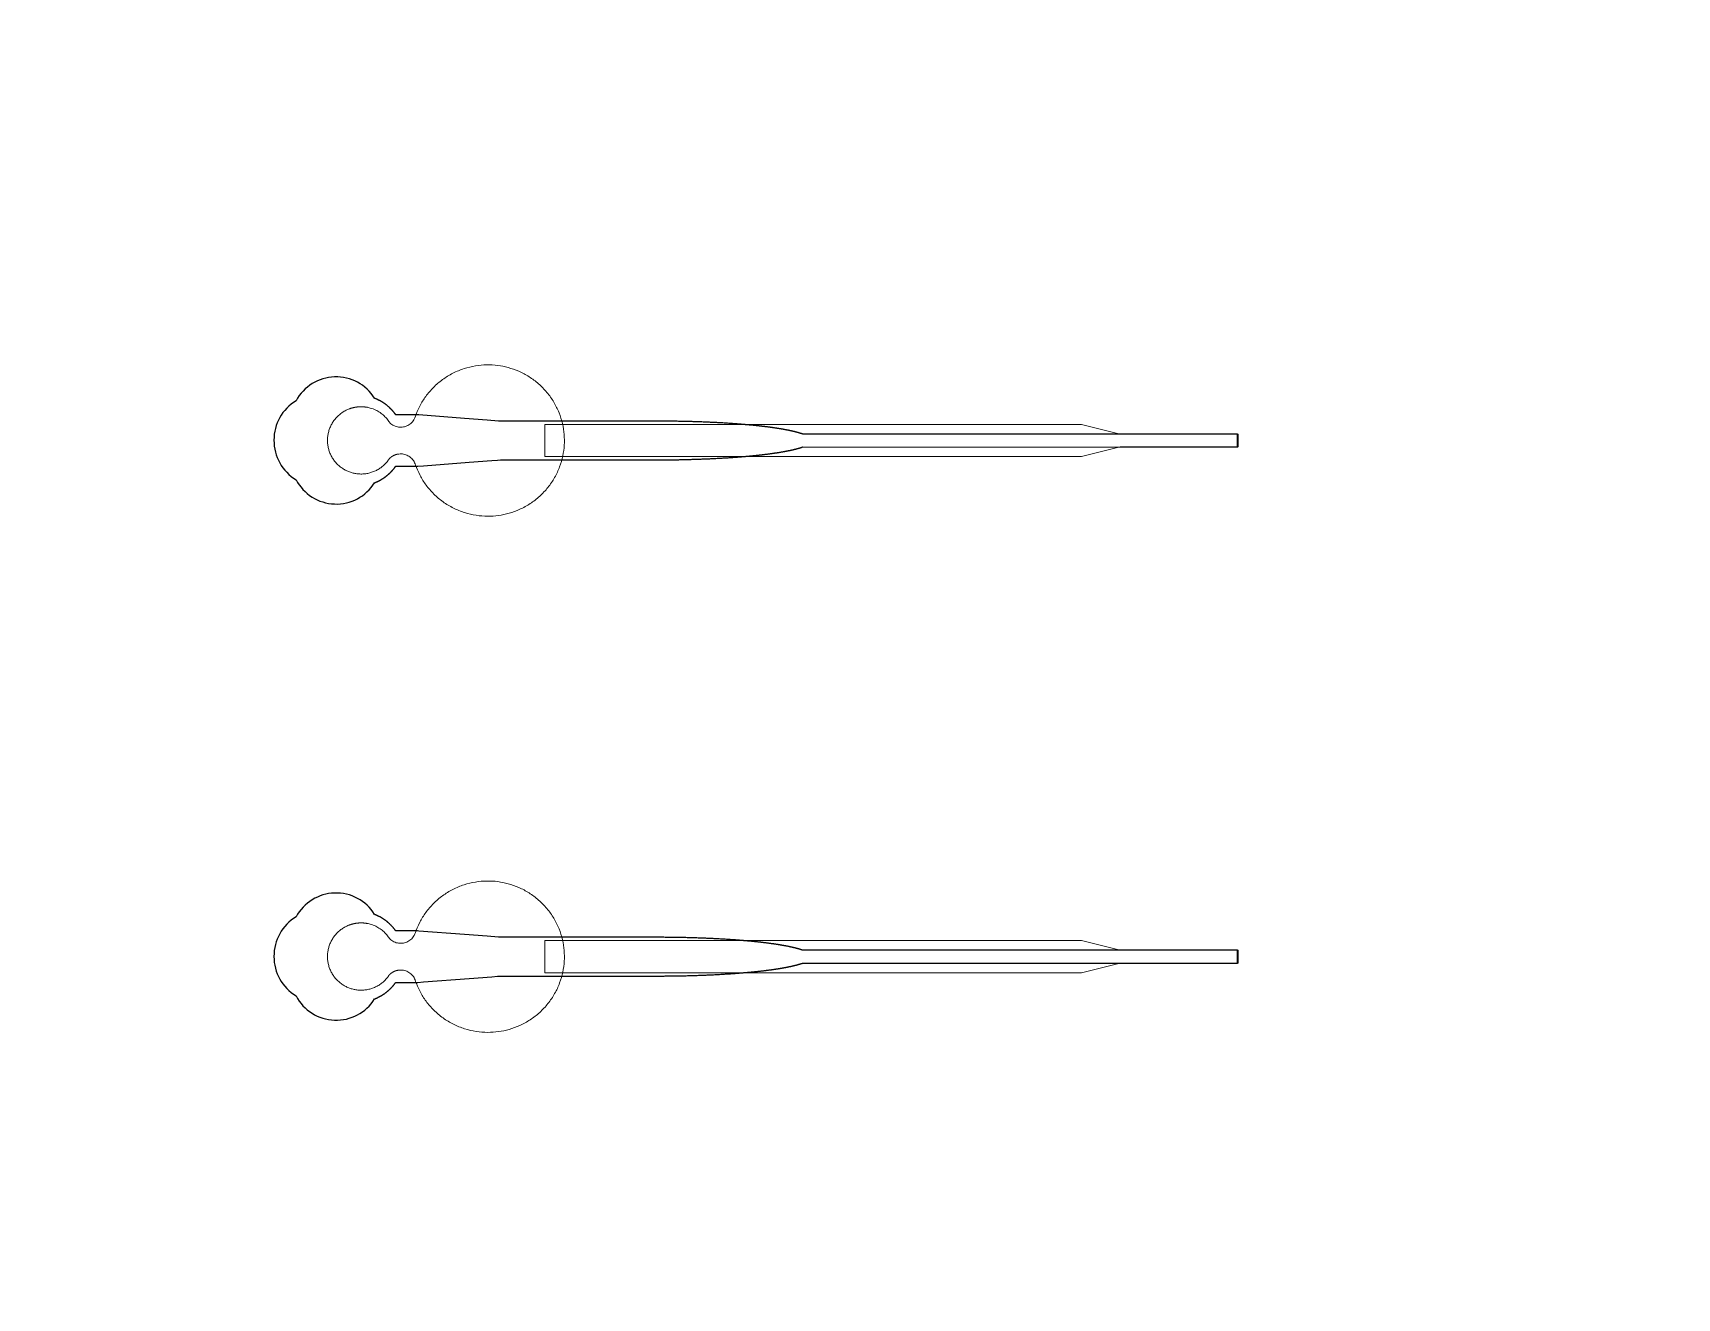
# Model space of a CAD drawing. Header units: inches. Extents: x -52997 to 52003, y -52254 to 52746.
# Drawn here: x -10919 to -4545, y -1513 to 3389 of the extents above; entities that cross this region are included whole.
import ezdxf

# ---------------------------------------------------------------- set-up
doc = ezdxf.new("R2010")
doc.units = ezdxf.units.IN
doc.header["$MEASUREMENT"] = 0
doc.layers.add('1', color=1, linetype='Continuous')
doc.layers.add('2', color=140, linetype='Continuous', lineweight=0)
doc.layers.add('3', color=90, linetype='Continuous', lineweight=0)

msp = doc.modelspace()

# ---------------------------------------------------------------- linework, layer by layer
at = {"layer": '1'}
for points in [[(-16283.4, -47485.7), (0, -47485.7), (16283.4, -47485.7, 5.999107)], [(-16250, -47285.7), (0, -47285.7), (16250, -47285.7, 5.986812)], [(-13685.8, -45485.7), (0, -45485.7), (13685.8, -45485.7, 6.794322)], [(-9594.4, 1646.4), (-9594, 1646.6), (-9593.2, 1646.9), (-9592.4, 1647.2), (-9591.5, 1647.6), (-9590.7, 1647.9), (-9589.8, 1648.2), (-9589, 1648.6), (-9588.1, 1649), (-9587.3, 1649.3), (-9586.4, 1649.7), (-9585.6, 1650.1), (-9584.7, 1650.5), (-9583.8, 1650.9), (-9583, 1651.3), (-9582.1, 1651.7), (-9581.3, 1652.1), (-9580.4, 1652.5), (-9579.6, 1652.9), (-9578.7, 1653.4), (-9577.8, 1653.8), (-9577, 1654.2), (-9576.1, 1654.7), (-9575.3, 1655.1), (-9574.4, 1655.6), (-9573.6, 1656.1), (-9572.7, 1656.5), (-9571.8, 1657), (-9571, 1657.5), (-9570.1, 1658), (-9569.3, 1658.5), (-9568.4, 1659), (-9567.6, 1659.5), (-9566.7, 1660), (-9565.9, 1660.5), (-9565, 1661), (-9564.2, 1661.6), (-9563.3, 1662.1), (-9562.5, 1662.7), (-9561.6, 1663.2), (-9560.8, 1663.8), (-9560, 1664.3), (-9559.1, 1664.9), (-9558.3, 1665.4), (-9557.4, 1666), (-9556.6, 1666.6), (-9555.8, 1667.2), (-9555, 1667.8), (-9554.1, 1668.4), (-9553.3, 1669), (-9552.5, 1669.6), (-9551.7, 1670.2), (-9550.9, 1670.8), (-9550.1, 1671.4), (-9549.2, 1672), (-9548.4, 1672.7), (-9547.6, 1673.3), (-9546.8, 1673.9), (-9546, 1674.6), (-9545.3, 1675.2), (-9544.5, 1675.9), (-9543.7, 1676.5), (-9542.9, 1677.2), (-9542.1, 1677.8), (-9541.4, 1678.5), (-9540.6, 1679.2), (-9539.8, 1679.9), (-9539.1, 1680.5), (-9538.3, 1681.2), (-9537.6, 1681.9), (-9536.8, 1682.6), (-9536.1, 1683.3), (-9535.3, 1684), (-9534.6, 1684.7), (-9533.9, 1685.4), (-9533.1, 1686.1), (-9532.4, 1686.8), (-9531.7, 1687.5), (-9531, 1688.3), (-9530.3, 1689), (-9529.6, 1689.7), (-9528.9, 1690.4), (-9528.2, 1691.2), (-9527.5, 1691.9), (-9526.8, 1692.6), (-9526.2, 1693.4), (-9525.5, 1694.1), (-9524.8, 1694.8), (-9524.2, 1695.6), (-9523.5, 1696.3), (-9522.9, 1697.1), (-9522.2, 1697.8), (-9521.6, 1698.6), (-9521, 1699.3), (-9520.4, 1700.1), (-9519.7, 1700.9), (-9519.1, 1701.6), (-9518.5, 1702.4), (-9517.9, 1703.1), (-9517.3, 1703.9), (-9516.8, 1704.7), (-9516.2, 1705.4), (-9515.6, 1706.2), (-9515, 1707), (-9514.5, 1707.7), (-9513.9, 1708.5), (-9513.4, 1709.3), (-9512.8, 1710), (-9469.3, 1710), (-9447.5, 1710), (-9436.6, 1710), (-9433.8, 1710), (-9432.5, 1710), (-9432.4, 1710), (-9432.4, 1710), (-9432.4, 1710), (-9432.4, 1710), (-9432.4, 1710.1), (-9432.3, 1710.1), (-9432, 1710.1), (-9431.3, 1710.1), (-9429.9, 1710.2), (-9427.1, 1710.5), (-9405, 1712.1), (-9228.4, 1725.7), (-9140.1, 1732.5), (-9118, 1734.2), (-9107, 1735), (-9106.6, 1735), (-9106.5, 1735), (-9106.5, 1735), (-9106.5, 1735), (-9106.4, 1735), (-9106, 1735), (-8845.5, 1735), (-8839.2, 1735), (-8826.6, 1735), (-8726.1, 1735), (-8525.1, 1735), (-8512.5, 1735), (-8506.3, 1735), (-8503.1, 1735), (-8501.5, 1735), (-8501.1, 1735), (-8501, 1735), (-8500.9, 1735), (-8500.8, 1735), (-8500.8, 1735), (-8500.8, 1735), (-8500.2, 1735), (-8495.6, 1735.1), (-8491, 1735.1), (-8486.4, 1735.1), (-8481.7, 1735.1), (-8477.1, 1735.1), (-8472.4, 1735.1), (-8467.8, 1735.2), (-8463.1, 1735.2), (-8458.4, 1735.2), (-8453.7, 1735.3), (-8449, 1735.3), (-8444.3, 1735.4), (-8439.5, 1735.4), (-8434.8, 1735.5), (-8430, 1735.6), (-8425.3, 1735.6), (-8420.5, 1735.7), (-8415.7, 1735.8), (-8411, 1735.9), (-8406.2, 1736), (-8401.4, 1736.1), (-8396.6, 1736.2), (-8391.8, 1736.3), (-8386.9, 1736.4), (-8382.1, 1736.5), (-8377.3, 1736.7), (-8372.5, 1736.8), (-8367.7, 1736.9), (-8362.8, 1737.1), (-8358, 1737.2), (-8353.2, 1737.4), (-8348.3, 1737.5), (-8343.5, 1737.7), (-8338.7, 1737.8), (-8333.8, 1738), (-8329, 1738.2), (-8324.2, 1738.4), (-8319.4, 1738.6), (-8314.5, 1738.8), (-8309.7, 1739), (-8304.9, 1739.2), (-8300.1, 1739.4), (-8295.3, 1739.6), (-8290.5, 1739.8), (-8285.7, 1740), (-8280.9, 1740.3), (-8276.1, 1740.5), (-8271.4, 1740.7), (-8266.6, 1741), (-8261.9, 1741.3), (-8257.1, 1741.5), (-8252.4, 1741.8), (-8247.7, 1742), (-8243, 1742.3), (-8238.3, 1742.6), (-8233.6, 1742.9), (-8228.9, 1743.2), (-8224.3, 1743.5), (-8219.6, 1743.8), (-8215, 1744.1), (-8210.4, 1744.4), (-8205.8, 1744.7), (-8201.2, 1745.1), (-8198.9, 1745.2), (-8196.7, 1745.4), (-8194.4, 1745.6), (-8192.1, 1745.7), (-8189.9, 1745.9), (-8187.6, 1746.1), (-8185.4, 1746.2), (-8183.1, 1746.4), (-8180.9, 1746.6), (-8178.6, 1746.8), (-8176.4, 1747), (-8174.2, 1747.1), (-8172, 1747.3), (-8169.8, 1747.5), (-8167.5, 1747.7), (-8165.3, 1747.9), (-8163.1, 1748.1), (-8160.9, 1748.2), (-8158.8, 1748.4), (-8156.6, 1748.6), (-8154.4, 1748.8), (-8152.2, 1749), (-8150.1, 1749.2), (-8147.9, 1749.4), (-8145.8, 1749.6), (-8143.6, 1749.8), (-8141.5, 1750), (-8139.4, 1750.2), (-8137.2, 1750.4), (-8135.1, 1750.6), (-8133, 1750.8), (-8130.9, 1751), (-8128.8, 1751.2), (-8126.7, 1751.4), (-8124.6, 1751.6), (-8122.5, 1751.8), (-8120.5, 1752), (-8118.4, 1752.3), (-8116.4, 1752.5), (-8114.3, 1752.7), (-8112.3, 1752.9), (-8110.2, 1753.1), (-8108.2, 1753.3), (-8106.2, 1753.6), (-8104.2, 1753.8), (-8102.2, 1754), (-8100.2, 1754.2), (-8098.2, 1754.4), (-8096.2, 1754.7), (-8094.2, 1754.9), (-8092.3, 1755.1), (-8090.3, 1755.3), (-8088.4, 1755.6), (-8086.4, 1755.8), (-8084.5, 1756), (-8082.6, 1756.3), (-8080.6, 1756.5), (-8078.7, 1756.7), (-8076.8, 1757), (-8074.9, 1757.2), (-8073.1, 1757.5), (-8071.2, 1757.7), (-8069.3, 1757.9), (-8067.5, 1758.2), (-8065.6, 1758.4), (-8063.8, 1758.7), (-8062, 1758.9), (-8060.1, 1759.1), (-8058.3, 1759.4), (-8056.5, 1759.6), (-8054.7, 1759.9), (-8052.9, 1760.1), (-8051.2, 1760.4), (-8049.4, 1760.6), (-8047.6, 1760.9), (-8045.9, 1761.1), (-8044.1, 1761.4), (-8042.4, 1761.7), (-8040.7, 1761.9), (-8039, 1762.2), (-8037.3, 1762.4), (-8035.6, 1762.7), (-8033.9, 1762.9), (-8032.2, 1763.2), (-8030.6, 1763.5), (-8028.9, 1763.7), (-8027.3, 1764), (-8025.6, 1764.2), (-8024, 1764.5), (-8022.4, 1764.8), (-8020.8, 1765), (-8019.2, 1765.3), (-8017.6, 1765.6), (-8016.1, 1765.8), (-8014.5, 1766.1), (-8012.9, 1766.4), (-8011.4, 1766.7), (-8009.9, 1766.9), (-8008.3, 1767.2), (-8006.8, 1767.5), (-8005.3, 1767.7), (-8003.8, 1768), (-8002.4, 1768.3), (-8000.9, 1768.6), (-7999.4, 1768.8), (-7998, 1769.1), (-7996.5, 1769.4), (-7995.1, 1769.7), (-7993.7, 1770), (-7992.3, 1770.2), (-7990.9, 1770.5), (-7989.5, 1770.8), (-7988.1, 1771.1), (-7986.8, 1771.4), (-7985.4, 1771.6), (-7984.1, 1771.9), (-7982.7, 1772.2), (-7981.4, 1772.5), (-7980.1, 1772.8), (-7978.8, 1773.1), (-7977.5, 1773.4), (-7976.2, 1773.6), (-7974.9, 1773.9), (-7973.7, 1774.2), (-7972.4, 1774.5), (-7971.2, 1774.8), (-7970, 1775.1), (-7968.8, 1775.4), (-7967.6, 1775.7), (-7966.4, 1776), (-7965.2, 1776.2), (-7964, 1776.5), (-7962.9, 1776.8), (-7961.7, 1777.1), (-7960.6, 1777.4), (-7959.4, 1777.7), (-7958.3, 1778), (-7957.2, 1778.3), (-7956.1, 1778.6), (-7955, 1778.9), (-7954, 1779.2), (-7952.9, 1779.5), (-7951.9, 1779.8), (-7950.8, 1780.1), (-7949.8, 1780.4), (-7948.8, 1780.7), (-7947.8, 1781), (-7946.8, 1781.2), (-7945.8, 1781.5), (-7944.8, 1781.8), (-7943.9, 1782.1), (-7942.9, 1782.4), (-7942, 1782.7), (-7941, 1783), (-7940.1, 1783.3), (-7939.2, 1783.6), (-7938.3, 1783.9), (-7937.4, 1784.2), (-7936.6, 1784.5), (-7935.2, 1785), (-6249.5, 1784.8), (-6249.5, 1835), (-7935.1, 1835), (-7935.4, 1835.1), (-7936.2, 1835.4), (-7937.1, 1835.8), (-7938, 1836.1), (-7938.9, 1836.4), (-7939.8, 1836.7), (-7940.7, 1837), (-7941.6, 1837.3), (-7942.6, 1837.6), (-7943.5, 1837.8), (-7944.5, 1838.1), (-7945.4, 1838.4), (-7946.4, 1838.7), (-7947.4, 1839), (-7948.4, 1839.3), (-7949.4, 1839.6), (-7950.5, 1839.9), (-7951.5, 1840.2), (-7952.6, 1840.5), (-7953.6, 1840.8), (-7954.7, 1841.1), (-7955.8, 1841.4), (-7956.9, 1841.7), (-7958, 1842), (-7959.1, 1842.3), (-7960.2, 1842.6), (-7961.4, 1842.9), (-7962.5, 1843.2), (-7963.7, 1843.5), (-7964.8, 1843.8), (-7966, 1844.1), (-7967.2, 1844.4), (-7968.4, 1844.6), (-7969.6, 1844.9), (-7970.8, 1845.2), (-7972.1, 1845.5), (-7973.3, 1845.8), (-7974.6, 1846.1), (-7975.9, 1846.4), (-7977.1, 1846.7), (-7978.4, 1847), (-7979.7, 1847.2), (-7981, 1847.5), (-7982.4, 1847.8), (-7983.7, 1848.1), (-7985, 1848.4), (-7986.4, 1848.7), (-7987.8, 1848.9), (-7989.1, 1849.2), (-7990.5, 1849.5), (-7991.9, 1849.8), (-7993.3, 1850.1), (-7994.8, 1850.3), (-7996.2, 1850.6), (-7997.6, 1850.9), (-7999.1, 1851.2), (-8000.5, 1851.5), (-8002, 1851.7), (-8003.5, 1852), (-8005, 1852.3), (-8006.5, 1852.6), (-8008, 1852.8), (-8009.5, 1853.1), (-8011, 1853.4), (-8012.6, 1853.7), (-8014.1, 1853.9), (-8015.7, 1854.2), (-8017.3, 1854.5), (-8018.9, 1854.7), (-8020.5, 1855), (-8022.1, 1855.3), (-8023.7, 1855.5), (-8025.3, 1855.8), (-8026.9, 1856.1), (-8028.6, 1856.3), (-8030.2, 1856.6), (-8031.9, 1856.8), (-8033.6, 1857.1), (-8035.2, 1857.4), (-8036.9, 1857.6), (-8038.6, 1857.9), (-8040.3, 1858.1), (-8042.1, 1858.4), (-8043.8, 1858.6), (-8045.5, 1858.9), (-8047.3, 1859.2), (-8049, 1859.4), (-8050.8, 1859.7), (-8052.6, 1859.9), (-8054.4, 1860.2), (-8056.1, 1860.4), (-8057.9, 1860.7), (-8059.8, 1860.9), (-8061.6, 1861.1), (-8063.4, 1861.4), (-8065.2, 1861.6), (-8067.1, 1861.9), (-8068.9, 1862.1), (-8070.8, 1862.4), (-8072.7, 1862.6), (-8074.6, 1862.8), (-8076.5, 1863.1), (-8078.3, 1863.3), (-8080.3, 1863.5), (-8082.2, 1863.8), (-8084.1, 1864), (-8086, 1864.2), (-8088, 1864.5), (-8089.9, 1864.7), (-8091.9, 1864.9), (-8093.8, 1865.2), (-8095.8, 1865.4), (-8097.8, 1865.6), (-8099.8, 1865.8), (-8101.8, 1866.1), (-8103.8, 1866.3), (-8105.8, 1866.5), (-8107.8, 1866.7), (-8109.8, 1866.9), (-8111.8, 1867.2), (-8113.9, 1867.4), (-8115.9, 1867.6), (-8118, 1867.8), (-8120, 1868), (-8122.1, 1868.2), (-8124.2, 1868.4), (-8126.3, 1868.6), (-8128.3, 1868.9), (-8130.4, 1869.1), (-8132.5, 1869.3), (-8134.6, 1869.5), (-8136.8, 1869.7), (-8138.9, 1869.9), (-8141, 1870.1), (-8143.1, 1870.3), (-8145.3, 1870.5), (-8147.4, 1870.7), (-8149.6, 1870.9), (-8151.7, 1871.1), (-8153.9, 1871.2), (-8156.1, 1871.4), (-8158.2, 1871.6), (-8160.4, 1871.8), (-8162.6, 1872), (-8164.8, 1872.2), (-8167, 1872.4), (-8169.2, 1872.6), (-8171.4, 1872.7), (-8173.6, 1872.9), (-8175.9, 1873.1), (-8178.1, 1873.3), (-8180.3, 1873.5), (-8182.5, 1873.6), (-8184.8, 1873.8), (-8187, 1874), (-8189.3, 1874.2), (-8191.5, 1874.3), (-8193.8, 1874.5), (-8196.1, 1874.7), (-8198.3, 1874.8), (-8202.9, 1875.2), (-8207.4, 1875.5), (-8212, 1875.8), (-8216.6, 1876.1), (-8221.2, 1876.4), (-8225.9, 1876.7), (-8230.5, 1877), (-8235.2, 1877.3), (-8239.9, 1877.6), (-8244.5, 1877.9), (-8249.2, 1878.1), (-8253.9, 1878.4), (-8258.7, 1878.7), (-8263.4, 1878.9), (-8268.1, 1879.2), (-8272.9, 1879.4), (-8277.6, 1879.7), (-8282.4, 1879.9), (-8287.2, 1880.1), (-8291.9, 1880.4), (-8296.7, 1880.6), (-8301.5, 1880.8), (-8306.3, 1881), (-8311.1, 1881.2), (-8315.9, 1881.4), (-8320.7, 1881.6), (-8325.5, 1881.8), (-8330.3, 1882), (-8335.1, 1882.1), (-8339.9, 1882.3), (-8344.7, 1882.5), (-8349.5, 1882.6), (-8354.3, 1882.8), (-8359.2, 1882.9), (-8364, 1883.1), (-8368.8, 1883.2), (-8373.6, 1883.3), (-8378.4, 1883.5), (-8383.2, 1883.6), (-8387.9, 1883.7), (-8392.7, 1883.8), (-8397.5, 1883.9), (-8402.3, 1884), (-8407, 1884.1), (-8411.8, 1884.2), (-8416.6, 1884.3), (-8421.3, 1884.4), (-8426, 1884.5), (-8430.8, 1884.5), (-8435.5, 1884.6), (-8440.2, 1884.7), (-8444.9, 1884.7), (-8449.6, 1884.8), (-8454.3, 1884.8), (-8458.9, 1884.9), (-8463.6, 1884.9), (-8468.2, 1884.9), (-8472.9, 1885), (-8477.5, 1885), (-8482.1, 1885), (-8486.7, 1885), (-8489, 1885), (-8489.6, 1885), (-8489.9, 1885), (-8490, 1885), (-8490.2, 1885), (-8491.8, 1885), (-8498.2, 1885), (-8510.9, 1885), (-8561.9, 1885), (-8765.8, 1885), (-8816.8, 1885), (-8842.3, 1885), (-8848.7, 1885), (-8850.3, 1885), (-9106.1, 1885), (-9106.5, 1885), (-9106.5, 1885), (-9106.5, 1885), (-9106.6, 1885), (-9106.7, 1885), (-9107, 1885.1), (-9108.4, 1885.2), (-9113.9, 1885.6), (-9158.1, 1889), (-9246.4, 1895.8), (-9423, 1909.3), (-9428.6, 1909.8), (-9431.3, 1910), (-9432, 1910), (-9432.3, 1910), (-9432.4, 1910), (-9432.4, 1910), (-9432.4, 1910), (-9432.4, 1910), (-9432.4, 1910), (-9432.5, 1910), (-9432.8, 1910), (-9435.6, 1910), (-9441, 1910), (-9451.9, 1910), (-9473.7, 1910), (-9495.5, 1910), (-9506.4, 1910), (-9511.8, 1910), (-9512.5, 1910), (-9512.7, 1910), (-9512.8, 1910), (-9512.8, 1910), (-9512.8, 1910), (-9512.8, 1910), (-9512.9, 1910.1), (-9513.2, 1910.6), (-9514, 1911.8), (-9514.9, 1912.9), (-9515.7, 1914), (-9516.5, 1915.1), (-9517.4, 1916.2), (-9518.2, 1917.4), (-9519.1, 1918.5), (-9520, 1919.6), (-9520.9, 1920.7), (-9521.8, 1921.8), (-9522.7, 1922.9), (-9523.7, 1924), (-9524.6, 1925.1), (-9525.6, 1926.2), (-9526.6, 1927.3), (-9527.6, 1928.3), (-9528.6, 1929.4), (-9529.6, 1930.5), (-9530.6, 1931.6), (-9531.6, 1932.6), (-9532.7, 1933.7), (-9533.8, 1934.7), (-9534.8, 1935.8), (-9535.9, 1936.8), (-9537, 1937.8), (-9538.1, 1938.9), (-9539.3, 1939.9), (-9540.4, 1940.9), (-9541.5, 1941.9), (-9542.7, 1942.9), (-9543.9, 1943.9), (-9545, 1944.9), (-9546.2, 1945.8), (-9547.4, 1946.8), (-9548.6, 1947.7), (-9549.8, 1948.7), (-9551.1, 1949.6), (-9552.3, 1950.6), (-9553.6, 1951.5), (-9554.8, 1952.4), (-9556.1, 1953.3), (-9557.4, 1954.2), (-9558.7, 1955.1), (-9560, 1955.9), (-9561.3, 1956.8), (-9562.6, 1957.6), (-9563.9, 1958.5), (-9565.2, 1959.3), (-9566.6, 1960.1), (-9567.9, 1960.9), (-9569.2, 1961.7), (-9570.6, 1962.5), (-9572, 1963.2), (-9573.3, 1964), (-9574.7, 1964.7), (-9576.1, 1965.5), (-9577.5, 1966.2), (-9578.9, 1966.9), (-9580.3, 1967.6), (-9581.7, 1968.2), (-9583.1, 1968.9), (-9584.5, 1969.6), (-9585.9, 1970.2), (-9587.3, 1970.8), (-9588.8, 1971.4), (-9590.2, 1972), (-9591.6, 1972.6), (-9593.1, 1973.2), (-9594.3, 1973.6, 0.576044), (-9898.9, 1964.3, 0.560065), (-9898.9, 1657.8, 0.578435)], [(-9594.4, -353.6), (-9594, -353.4), (-9593.2, -353.1), (-9592.4, -352.8), (-9591.5, -352.4), (-9590.7, -352.1), (-9589.8, -351.8), (-9589, -351.4), (-9588.1, -351), (-9587.3, -350.7), (-9586.4, -350.3), (-9585.6, -349.9), (-9584.7, -349.5), (-9583.8, -349.1), (-9583, -348.7), (-9582.1, -348.3), (-9581.3, -347.9), (-9580.4, -347.5), (-9579.6, -347.1), (-9578.7, -346.6), (-9577.8, -346.2), (-9577, -345.8), (-9576.1, -345.3), (-9575.3, -344.9), (-9574.4, -344.4), (-9573.6, -343.9), (-9572.7, -343.5), (-9571.8, -343), (-9571, -342.5), (-9570.1, -342), (-9569.3, -341.5), (-9568.4, -341), (-9567.6, -340.5), (-9566.7, -340), (-9565.9, -339.5), (-9565, -339), (-9564.2, -338.4), (-9563.3, -337.9), (-9562.5, -337.3), (-9561.6, -336.8), (-9560.8, -336.2), (-9560, -335.7), (-9559.1, -335.1), (-9558.3, -334.6), (-9557.4, -334), (-9556.6, -333.4), (-9555.8, -332.8), (-9555, -332.2), (-9554.1, -331.6), (-9553.3, -331), (-9552.5, -330.4), (-9551.7, -329.8), (-9550.9, -329.2), (-9550.1, -328.6), (-9549.2, -328), (-9548.4, -327.3), (-9547.6, -326.7), (-9546.8, -326.1), (-9546, -325.4), (-9545.3, -324.8), (-9544.5, -324.1), (-9543.7, -323.5), (-9542.9, -322.8), (-9542.1, -322.2), (-9541.4, -321.5), (-9540.6, -320.8), (-9539.8, -320.1), (-9539.1, -319.5), (-9538.3, -318.8), (-9537.6, -318.1), (-9536.8, -317.4), (-9536.1, -316.7), (-9535.3, -316), (-9534.6, -315.3), (-9533.9, -314.6), (-9533.1, -313.9), (-9532.4, -313.2), (-9531.7, -312.5), (-9531, -311.7), (-9530.3, -311), (-9529.6, -310.3), (-9528.9, -309.6), (-9528.2, -308.8), (-9527.5, -308.1), (-9526.8, -307.4), (-9526.2, -306.6), (-9525.5, -305.9), (-9524.8, -305.2), (-9524.2, -304.4), (-9523.5, -303.7), (-9522.9, -302.9), (-9522.2, -302.2), (-9521.6, -301.4), (-9521, -300.7), (-9520.4, -299.9), (-9519.7, -299.1), (-9519.1, -298.4), (-9518.5, -297.6), (-9517.9, -296.9), (-9517.3, -296.1), (-9516.8, -295.3), (-9516.2, -294.6), (-9515.6, -293.8), (-9515, -293), (-9514.5, -292.3), (-9513.9, -291.5), (-9513.4, -290.7), (-9512.8, -290), (-9469.3, -290), (-9447.5, -290), (-9436.6, -290), (-9433.8, -290), (-9432.5, -290), (-9432.4, -290), (-9432.4, -290), (-9432.4, -290), (-9432.4, -290), (-9432.4, -289.9), (-9432.3, -289.9), (-9432, -289.9), (-9431.3, -289.9), (-9429.9, -289.8), (-9427.1, -289.5), (-9405, -287.9), (-9228.4, -274.3), (-9140.1, -267.5), (-9118, -265.8), (-9107, -265), (-9106.6, -265), (-9106.5, -265), (-9106.5, -265), (-9106.5, -265), (-9106.4, -265), (-9106, -265), (-8845.5, -265), (-8839.2, -265), (-8826.6, -265), (-8726.1, -265), (-8525.1, -265), (-8512.5, -265), (-8506.3, -265), (-8503.1, -265), (-8501.5, -265), (-8501.1, -265), (-8501, -265), (-8500.9, -265), (-8500.8, -265), (-8500.8, -265), (-8500.8, -265), (-8500.2, -265), (-8495.6, -264.9), (-8491, -264.9), (-8486.4, -264.9), (-8481.7, -264.9), (-8477.1, -264.9), (-8472.4, -264.9), (-8467.8, -264.8), (-8463.1, -264.8), (-8458.4, -264.8), (-8453.7, -264.7), (-8449, -264.7), (-8444.3, -264.6), (-8439.5, -264.6), (-8434.8, -264.5), (-8430, -264.4), (-8425.3, -264.4), (-8420.5, -264.3), (-8415.7, -264.2), (-8411, -264.1), (-8406.2, -264), (-8401.4, -263.9), (-8396.6, -263.8), (-8391.8, -263.7), (-8386.9, -263.6), (-8382.1, -263.5), (-8377.3, -263.3), (-8372.5, -263.2), (-8367.7, -263.1), (-8362.8, -262.9), (-8358, -262.8), (-8353.2, -262.6), (-8348.3, -262.5), (-8343.5, -262.3), (-8338.7, -262.2), (-8333.8, -262), (-8329, -261.8), (-8324.2, -261.6), (-8319.4, -261.4), (-8314.5, -261.2), (-8309.7, -261), (-8304.9, -260.8), (-8300.1, -260.6), (-8295.3, -260.4), (-8290.5, -260.2), (-8285.7, -260), (-8280.9, -259.7), (-8276.1, -259.5), (-8271.4, -259.3), (-8266.6, -259), (-8261.9, -258.7), (-8257.1, -258.5), (-8252.4, -258.2), (-8247.7, -258), (-8243, -257.7), (-8238.3, -257.4), (-8233.6, -257.1), (-8228.9, -256.8), (-8224.3, -256.5), (-8219.6, -256.2), (-8215, -255.9), (-8210.4, -255.6), (-8205.8, -255.3), (-8201.2, -254.9), (-8198.9, -254.8), (-8196.7, -254.6), (-8194.4, -254.4), (-8192.1, -254.3), (-8189.9, -254.1), (-8187.6, -253.9), (-8185.4, -253.8), (-8183.1, -253.6), (-8180.9, -253.4), (-8178.6, -253.2), (-8176.4, -253), (-8174.2, -252.9), (-8172, -252.7), (-8169.8, -252.5), (-8167.5, -252.3), (-8165.3, -252.1), (-8163.1, -251.9), (-8160.9, -251.8), (-8158.8, -251.6), (-8156.6, -251.4), (-8154.4, -251.2), (-8152.2, -251), (-8150.1, -250.8), (-8147.9, -250.6), (-8145.8, -250.4), (-8143.6, -250.2), (-8141.5, -250), (-8139.4, -249.8), (-8137.2, -249.6), (-8135.1, -249.4), (-8133, -249.2), (-8130.9, -249), (-8128.8, -248.8), (-8126.7, -248.6), (-8124.6, -248.4), (-8122.5, -248.2), (-8120.5, -248), (-8118.4, -247.7), (-8116.4, -247.5), (-8114.3, -247.3), (-8112.3, -247.1), (-8110.2, -246.9), (-8108.2, -246.7), (-8106.2, -246.4), (-8104.2, -246.2), (-8102.2, -246), (-8100.2, -245.8), (-8098.2, -245.6), (-8096.2, -245.3), (-8094.2, -245.1), (-8092.3, -244.9), (-8090.3, -244.7), (-8088.4, -244.4), (-8086.4, -244.2), (-8084.5, -244), (-8082.6, -243.7), (-8080.6, -243.5), (-8078.7, -243.3), (-8076.8, -243), (-8074.9, -242.8), (-8073.1, -242.5), (-8071.2, -242.3), (-8069.3, -242.1), (-8067.5, -241.8), (-8065.6, -241.6), (-8063.8, -241.3), (-8062, -241.1), (-8060.1, -240.9), (-8058.3, -240.6), (-8056.5, -240.4), (-8054.7, -240.1), (-8052.9, -239.9), (-8051.2, -239.6), (-8049.4, -239.4), (-8047.6, -239.1), (-8045.9, -238.9), (-8044.1, -238.6), (-8042.4, -238.3), (-8040.7, -238.1), (-8039, -237.8), (-8037.3, -237.6), (-8035.6, -237.3), (-8033.9, -237.1), (-8032.2, -236.8), (-8030.6, -236.5), (-8028.9, -236.3), (-8027.3, -236), (-8025.6, -235.8), (-8024, -235.5), (-8022.4, -235.2), (-8020.8, -235), (-8019.2, -234.7), (-8017.6, -234.4), (-8016.1, -234.2), (-8014.5, -233.9), (-8012.9, -233.6), (-8011.4, -233.3), (-8009.9, -233.1), (-8008.3, -232.8), (-8006.8, -232.5), (-8005.3, -232.3), (-8003.8, -232), (-8002.4, -231.7), (-8000.9, -231.4), (-7999.4, -231.2), (-7998, -230.9), (-7996.5, -230.6), (-7995.1, -230.3), (-7993.7, -230), (-7992.3, -229.8), (-7990.9, -229.5), (-7989.5, -229.2), (-7988.1, -228.9), (-7986.8, -228.6), (-7985.4, -228.4), (-7984.1, -228.1), (-7982.7, -227.8), (-7981.4, -227.5), (-7980.1, -227.2), (-7978.8, -226.9), (-7977.5, -226.6), (-7976.2, -226.4), (-7974.9, -226.1), (-7973.7, -225.8), (-7972.4, -225.5), (-7971.2, -225.2), (-7970, -224.9), (-7968.8, -224.6), (-7967.6, -224.3), (-7966.4, -224), (-7965.2, -223.8), (-7964, -223.5), (-7962.9, -223.2), (-7961.7, -222.9), (-7960.6, -222.6), (-7959.4, -222.3), (-7958.3, -222), (-7957.2, -221.7), (-7956.1, -221.4), (-7955, -221.1), (-7954, -220.8), (-7952.9, -220.5), (-7951.9, -220.2), (-7950.8, -219.9), (-7949.8, -219.6), (-7948.8, -219.3), (-7947.8, -219), (-7946.8, -218.8), (-7945.8, -218.5), (-7944.8, -218.2), (-7943.9, -217.9), (-7942.9, -217.6), (-7942, -217.3), (-7941, -217), (-7940.1, -216.7), (-7939.2, -216.4), (-7938.3, -216.1), (-7937.4, -215.8), (-7936.6, -215.5), (-7935.2, -215), (-6249.5, -215.2), (-6249.5, -165), (-7935.1, -165), (-7935.4, -164.9), (-7936.2, -164.6), (-7937.1, -164.2), (-7938, -163.9), (-7938.9, -163.6), (-7939.8, -163.3), (-7940.7, -163), (-7941.6, -162.7), (-7942.6, -162.4), (-7943.5, -162.2), (-7944.5, -161.9), (-7945.4, -161.6), (-7946.4, -161.3), (-7947.4, -161), (-7948.4, -160.7), (-7949.4, -160.4), (-7950.5, -160.1), (-7951.5, -159.8), (-7952.6, -159.5), (-7953.6, -159.2), (-7954.7, -158.9), (-7955.8, -158.6), (-7956.9, -158.3), (-7958, -158), (-7959.1, -157.7), (-7960.2, -157.4), (-7961.4, -157.1), (-7962.5, -156.8), (-7963.7, -156.5), (-7964.8, -156.2), (-7966, -155.9), (-7967.2, -155.6), (-7968.4, -155.4), (-7969.6, -155.1), (-7970.8, -154.8), (-7972.1, -154.5), (-7973.3, -154.2), (-7974.6, -153.9), (-7975.9, -153.6), (-7977.1, -153.3), (-7978.4, -153), (-7979.7, -152.8), (-7981, -152.5), (-7982.4, -152.2), (-7983.7, -151.9), (-7985, -151.6), (-7986.4, -151.3), (-7987.8, -151.1), (-7989.1, -150.8), (-7990.5, -150.5), (-7991.9, -150.2), (-7993.3, -149.9), (-7994.8, -149.7), (-7996.2, -149.4), (-7997.6, -149.1), (-7999.1, -148.8), (-8000.5, -148.5), (-8002, -148.3), (-8003.5, -148), (-8005, -147.7), (-8006.5, -147.4), (-8008, -147.2), (-8009.5, -146.9), (-8011, -146.6), (-8012.6, -146.3), (-8014.1, -146.1), (-8015.7, -145.8), (-8017.3, -145.5), (-8018.9, -145.3), (-8020.5, -145), (-8022.1, -144.7), (-8023.7, -144.5), (-8025.3, -144.2), (-8026.9, -143.9), (-8028.6, -143.7), (-8030.2, -143.4), (-8031.9, -143.2), (-8033.6, -142.9), (-8035.2, -142.6), (-8036.9, -142.4), (-8038.6, -142.1), (-8040.3, -141.9), (-8042.1, -141.6), (-8043.8, -141.4), (-8045.5, -141.1), (-8047.3, -140.8), (-8049, -140.6), (-8050.8, -140.3), (-8052.6, -140.1), (-8054.4, -139.8), (-8056.1, -139.6), (-8057.9, -139.3), (-8059.8, -139.1), (-8061.6, -138.9), (-8063.4, -138.6), (-8065.2, -138.4), (-8067.1, -138.1), (-8068.9, -137.9), (-8070.8, -137.6), (-8072.7, -137.4), (-8074.6, -137.2), (-8076.5, -136.9), (-8078.3, -136.7), (-8080.3, -136.5), (-8082.2, -136.2), (-8084.1, -136), (-8086, -135.8), (-8088, -135.5), (-8089.9, -135.3), (-8091.9, -135.1), (-8093.8, -134.8), (-8095.8, -134.6), (-8097.8, -134.4), (-8099.8, -134.2), (-8101.8, -133.9), (-8103.8, -133.7), (-8105.8, -133.5), (-8107.8, -133.3), (-8109.8, -133.1), (-8111.8, -132.8), (-8113.9, -132.6), (-8115.9, -132.4), (-8118, -132.2), (-8120, -132), (-8122.1, -131.8), (-8124.2, -131.6), (-8126.3, -131.4), (-8128.3, -131.1), (-8130.4, -130.9), (-8132.5, -130.7), (-8134.6, -130.5), (-8136.8, -130.3), (-8138.9, -130.1), (-8141, -129.9), (-8143.1, -129.7), (-8145.3, -129.5), (-8147.4, -129.3), (-8149.6, -129.1), (-8151.7, -128.9), (-8153.9, -128.8), (-8156.1, -128.6), (-8158.2, -128.4), (-8160.4, -128.2), (-8162.6, -128), (-8164.8, -127.8), (-8167, -127.6), (-8169.2, -127.4), (-8171.4, -127.3), (-8173.6, -127.1), (-8175.9, -126.9), (-8178.1, -126.7), (-8180.3, -126.5), (-8182.5, -126.4), (-8184.8, -126.2), (-8187, -126), (-8189.3, -125.8), (-8191.5, -125.7), (-8193.8, -125.5), (-8196.1, -125.3), (-8198.3, -125.2), (-8202.9, -124.8), (-8207.4, -124.5), (-8212, -124.2), (-8216.6, -123.9), (-8221.2, -123.6), (-8225.9, -123.3), (-8230.5, -123), (-8235.2, -122.7), (-8239.9, -122.4), (-8244.5, -122.1), (-8249.2, -121.9), (-8253.9, -121.6), (-8258.7, -121.3), (-8263.4, -121.1), (-8268.1, -120.8), (-8272.9, -120.6), (-8277.6, -120.3), (-8282.4, -120.1), (-8287.2, -119.9), (-8291.9, -119.6), (-8296.7, -119.4), (-8301.5, -119.2), (-8306.3, -119), (-8311.1, -118.8), (-8315.9, -118.6), (-8320.7, -118.4), (-8325.5, -118.2), (-8330.3, -118), (-8335.1, -117.9), (-8339.9, -117.7), (-8344.7, -117.5), (-8349.5, -117.4), (-8354.3, -117.2), (-8359.2, -117.1), (-8364, -116.9), (-8368.8, -116.8), (-8373.6, -116.7), (-8378.4, -116.5), (-8383.2, -116.4), (-8387.9, -116.3), (-8392.7, -116.2), (-8397.5, -116.1), (-8402.3, -116), (-8407, -115.9), (-8411.8, -115.8), (-8416.6, -115.7), (-8421.3, -115.6), (-8426, -115.5), (-8430.8, -115.5), (-8435.5, -115.4), (-8440.2, -115.3), (-8444.9, -115.3), (-8449.6, -115.2), (-8454.3, -115.2), (-8458.9, -115.1), (-8463.6, -115.1), (-8468.2, -115.1), (-8472.9, -115), (-8477.5, -115), (-8482.1, -115), (-8486.7, -115), (-8489, -115), (-8489.6, -115), (-8489.9, -115), (-8490, -115), (-8490.2, -115), (-8491.8, -115), (-8498.2, -115), (-8510.9, -115), (-8561.9, -115), (-8765.8, -115), (-8816.8, -115), (-8842.3, -115), (-8848.7, -115), (-8850.3, -115), (-9106.1, -115), (-9106.5, -115), (-9106.5, -115), (-9106.5, -115), (-9106.6, -115), (-9106.7, -115), (-9107, -114.9), (-9108.4, -114.8), (-9113.9, -114.4), (-9158.1, -111), (-9246.4, -104.2), (-9423, -90.7), (-9428.6, -90.2), (-9431.3, -90), (-9432, -90), (-9432.3, -90), (-9432.4, -90), (-9432.4, -90), (-9432.4, -90), (-9432.4, -90), (-9432.4, -90), (-9432.5, -90), (-9432.8, -90), (-9435.6, -90), (-9441, -90), (-9451.9, -90), (-9473.7, -90), (-9495.5, -90), (-9506.4, -90), (-9511.8, -90), (-9512.5, -90), (-9512.7, -90), (-9512.8, -90), (-9512.8, -90), (-9512.8, -90), (-9512.8, -90), (-9512.9, -89.9), (-9513.2, -89.4), (-9514, -88.2), (-9514.9, -87.1), (-9515.7, -86), (-9516.5, -84.9), (-9517.4, -83.8), (-9518.2, -82.6), (-9519.1, -81.5), (-9520, -80.4), (-9520.9, -79.3), (-9521.8, -78.2), (-9522.7, -77.1), (-9523.7, -76), (-9524.6, -74.9), (-9525.6, -73.8), (-9526.6, -72.7), (-9527.6, -71.7), (-9528.6, -70.6), (-9529.6, -69.5), (-9530.6, -68.4), (-9531.6, -67.4), (-9532.7, -66.3), (-9533.8, -65.3), (-9534.8, -64.2), (-9535.9, -63.2), (-9537, -62.2), (-9538.1, -61.1), (-9539.3, -60.1), (-9540.4, -59.1), (-9541.5, -58.1), (-9542.7, -57.1), (-9543.9, -56.1), (-9545, -55.1), (-9546.2, -54.2), (-9547.4, -53.2), (-9548.6, -52.3), (-9549.8, -51.3), (-9551.1, -50.4), (-9552.3, -49.4), (-9553.6, -48.5), (-9554.8, -47.6), (-9556.1, -46.7), (-9557.4, -45.8), (-9558.7, -44.9), (-9560, -44.1), (-9561.3, -43.2), (-9562.6, -42.4), (-9563.9, -41.5), (-9565.2, -40.7), (-9566.6, -39.9), (-9567.9, -39.1), (-9569.2, -38.3), (-9570.6, -37.5), (-9572, -36.8), (-9573.3, -36), (-9574.7, -35.3), (-9576.1, -34.5), (-9577.5, -33.8), (-9578.9, -33.1), (-9580.3, -32.4), (-9581.7, -31.8), (-9583.1, -31.1), (-9584.5, -30.4), (-9585.9, -29.8), (-9587.3, -29.2), (-9588.8, -28.6), (-9590.2, -28), (-9591.6, -27.4), (-9593.1, -26.8), (-9594.3, -26.4, 0.576044), (-9898.9, -35.7, 0.560065), (-9898.9, -342.2, 0.578435)]]:
    msp.add_lwpolyline(points, format="xyb", close=True, dxfattribs=at)
msp.add_circle((-497.2, 245.8), 52500, dxfattribs=at)
at = {"layer": '2'}
for points in [[(-16283.4, -47485.7), (0, -47485.7), (16283.4, -47485.7, 5.999107)], [(-16250, -47285.7), (0, -47285.7), (16250, -47285.7, 5.986812)], [(-13685.8, -45485.7), (0, -45485.7), (13685.8, -45485.7, 6.794322)]]:
    msp.add_lwpolyline(points, format="xyb", close=True, dxfattribs=at)
msp.add_circle((-497.2, 245.8), 52500, dxfattribs=at)
for points in [[(-9537.5, 1739.5), (-9515.3, 1762.7), (-9483.6, 1757.5), (-9452, 1752.2), (-9438.4, 1723.2), (-9362.9, 1482.4), (-9110.9, 1520), (-8858.9, 1557.7), (-8858.8, 1809.8), (-8858.7, 2062), (-9110.6, 2099.9), (-9362.6, 2137.8), (-9438.3, 1897), (-9451.5, 1868.6), (-9482.3, 1862.8), (-9513.2, 1857.1), (-9535.8, 1878.9), (-9587.1, 1962.3), (-9681.5, 1936.1), (-9775.9, 1910), (-9777.1, 1812.1), (-9778.3, 1714.2), (-9684.6, 1685.8), (-9590.8, 1657.4), (-9537.5, 1739.5)], [(-9537.5, -260.5), (-9515.3, -237.3), (-9483.6, -242.5), (-9452, -247.8), (-9438.4, -276.8), (-9362.9, -517.6), (-9110.9, -480), (-8858.9, -442.3), (-8858.8, -190.2), (-8858.7, 62), (-9110.6, 99.9), (-9362.6, 137.8), (-9438.3, -103), (-9451.5, -131.4), (-9482.3, -137.2), (-9513.2, -142.9), (-9535.8, -121.1), (-9587.1, -37.7), (-9681.5, -63.9), (-9775.9, -90), (-9777.1, -187.9), (-9778.3, -285.8), (-9684.6, -314.2), (-9590.8, -342.6), (-9537.5, -260.5)]]:
    msp.add_rational_spline(points, [1, 0.884783429184, 1, 0.884783429184, 1, 0.758252289935, 1, 0.758252289935, 1, 0.758252289935, 1, 0.758252289935, 1, 0.888941908896, 1, 0.888941908896, 1, 0.79946124759, 1, 0.79946124759, 1, 0.79946124759, 1, 0.79946124759, 1], degree=2, knots=[0, 0, 0, 0.969535, 0.969535, 1.939069, 1.939069, 3.359405, 3.359405, 4.779741, 4.779741, 6.200078, 6.200078, 7.620414, 7.620414, 8.571947, 8.571947, 9.52348, 9.52348, 10.812277, 10.812277, 12.101074, 12.101074, 13.389871, 13.389871, 14.678668, 14.678668, 14.678668], dxfattribs=at)
at = {"layer": '3'}
for points in [[(-16283.4, -47485.7), (0, -47485.7), (16283.4, -47485.7, 5.999107)], [(-16283.4, -47485.7), (0, -47485.7), (16283.4, -47485.7, 5.999107)], [(-16250, -47285.7), (0, -47285.7), (16250, -47285.7, 5.986812)], [(-16250, -47285.7), (0, -47285.7), (16250, -47285.7, 5.986812)], [(-13685.8, -45485.7), (0, -45485.7), (13685.8, -45485.7, 6.794322)], [(-13685.8, -45485.7), (0, -45485.7), (13685.8, -45485.7, 6.794322)]]:
    msp.add_lwpolyline(points, format="xyb", close=True, dxfattribs=at)
for points in [[(-8933.9, 1872.6), (-6854.4, 1872.5), (-6704.4, 1835), (-6247.4, 1835), (-6247.4, 1785), (-6704.4, 1785), (-6854.4, 1747.5), (-8933.9, 1747.6)], [(-8933.9, -127.4), (-6854.4, -127.5), (-6704.4, -165), (-6247.4, -165), (-6247.4, -215), (-6704.4, -215), (-6854.4, -252.5), (-8933.9, -252.4)]]:
    msp.add_lwpolyline(points, close=True, dxfattribs=at)
msp.add_circle((-497.2, 245.8), 52500, dxfattribs=at)
msp.add_circle((-497.2, 245.8), 52500, dxfattribs=at)

doc.saveas('drawing.dxf')
